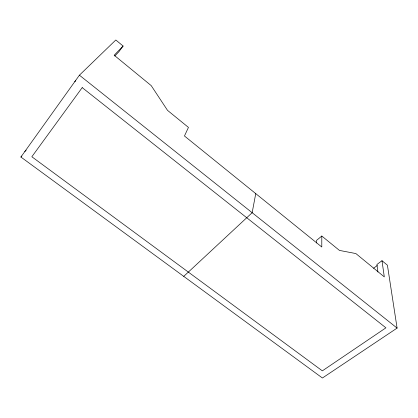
<?xml version="1.0" encoding="UTF-8"?>
<svg xmlns="http://www.w3.org/2000/svg" width="418" height="418" viewBox="0 0 418 418"><rect width="100%" height="100%" fill="white"/><g stroke="black" fill="none" stroke-linecap="round" stroke-linejoin="round"><path stroke-width="0.63" d="M381.989 260.696L384.299 276.894L355.864 253.559L339.458 250.419L321.797 236.034L321.792 247.001L184.453 135.991L188.45 127.406L167.524 110.362L151.217 85.622L114.192 55.244L123.106 46.037L115.812 39.992L79.415 75.193L20.9 157.032L322.419 378.008L397.1 328.088L387.418 265.2L381.989 260.696L376.931 264.495L377.903 271.998M316.525 242.973L316.562 240.381L321.797 236.034M255.743 193.612L252.159 212.705L183.737 276.371M123.106 46.037L118.874 51.754L114.809 55.986M20.9 157.032L21.793 156.092M24.803 151.572L26.151 150.161M74.744 81.719L75.679 80.81M373.567 268.262L377.188 265.545M79.415 75.193L397.1 328.088M82.2 87.618L31.846 156.76L322.346 370.85L385.924 327.827L82.2 87.618"/></g></svg>
